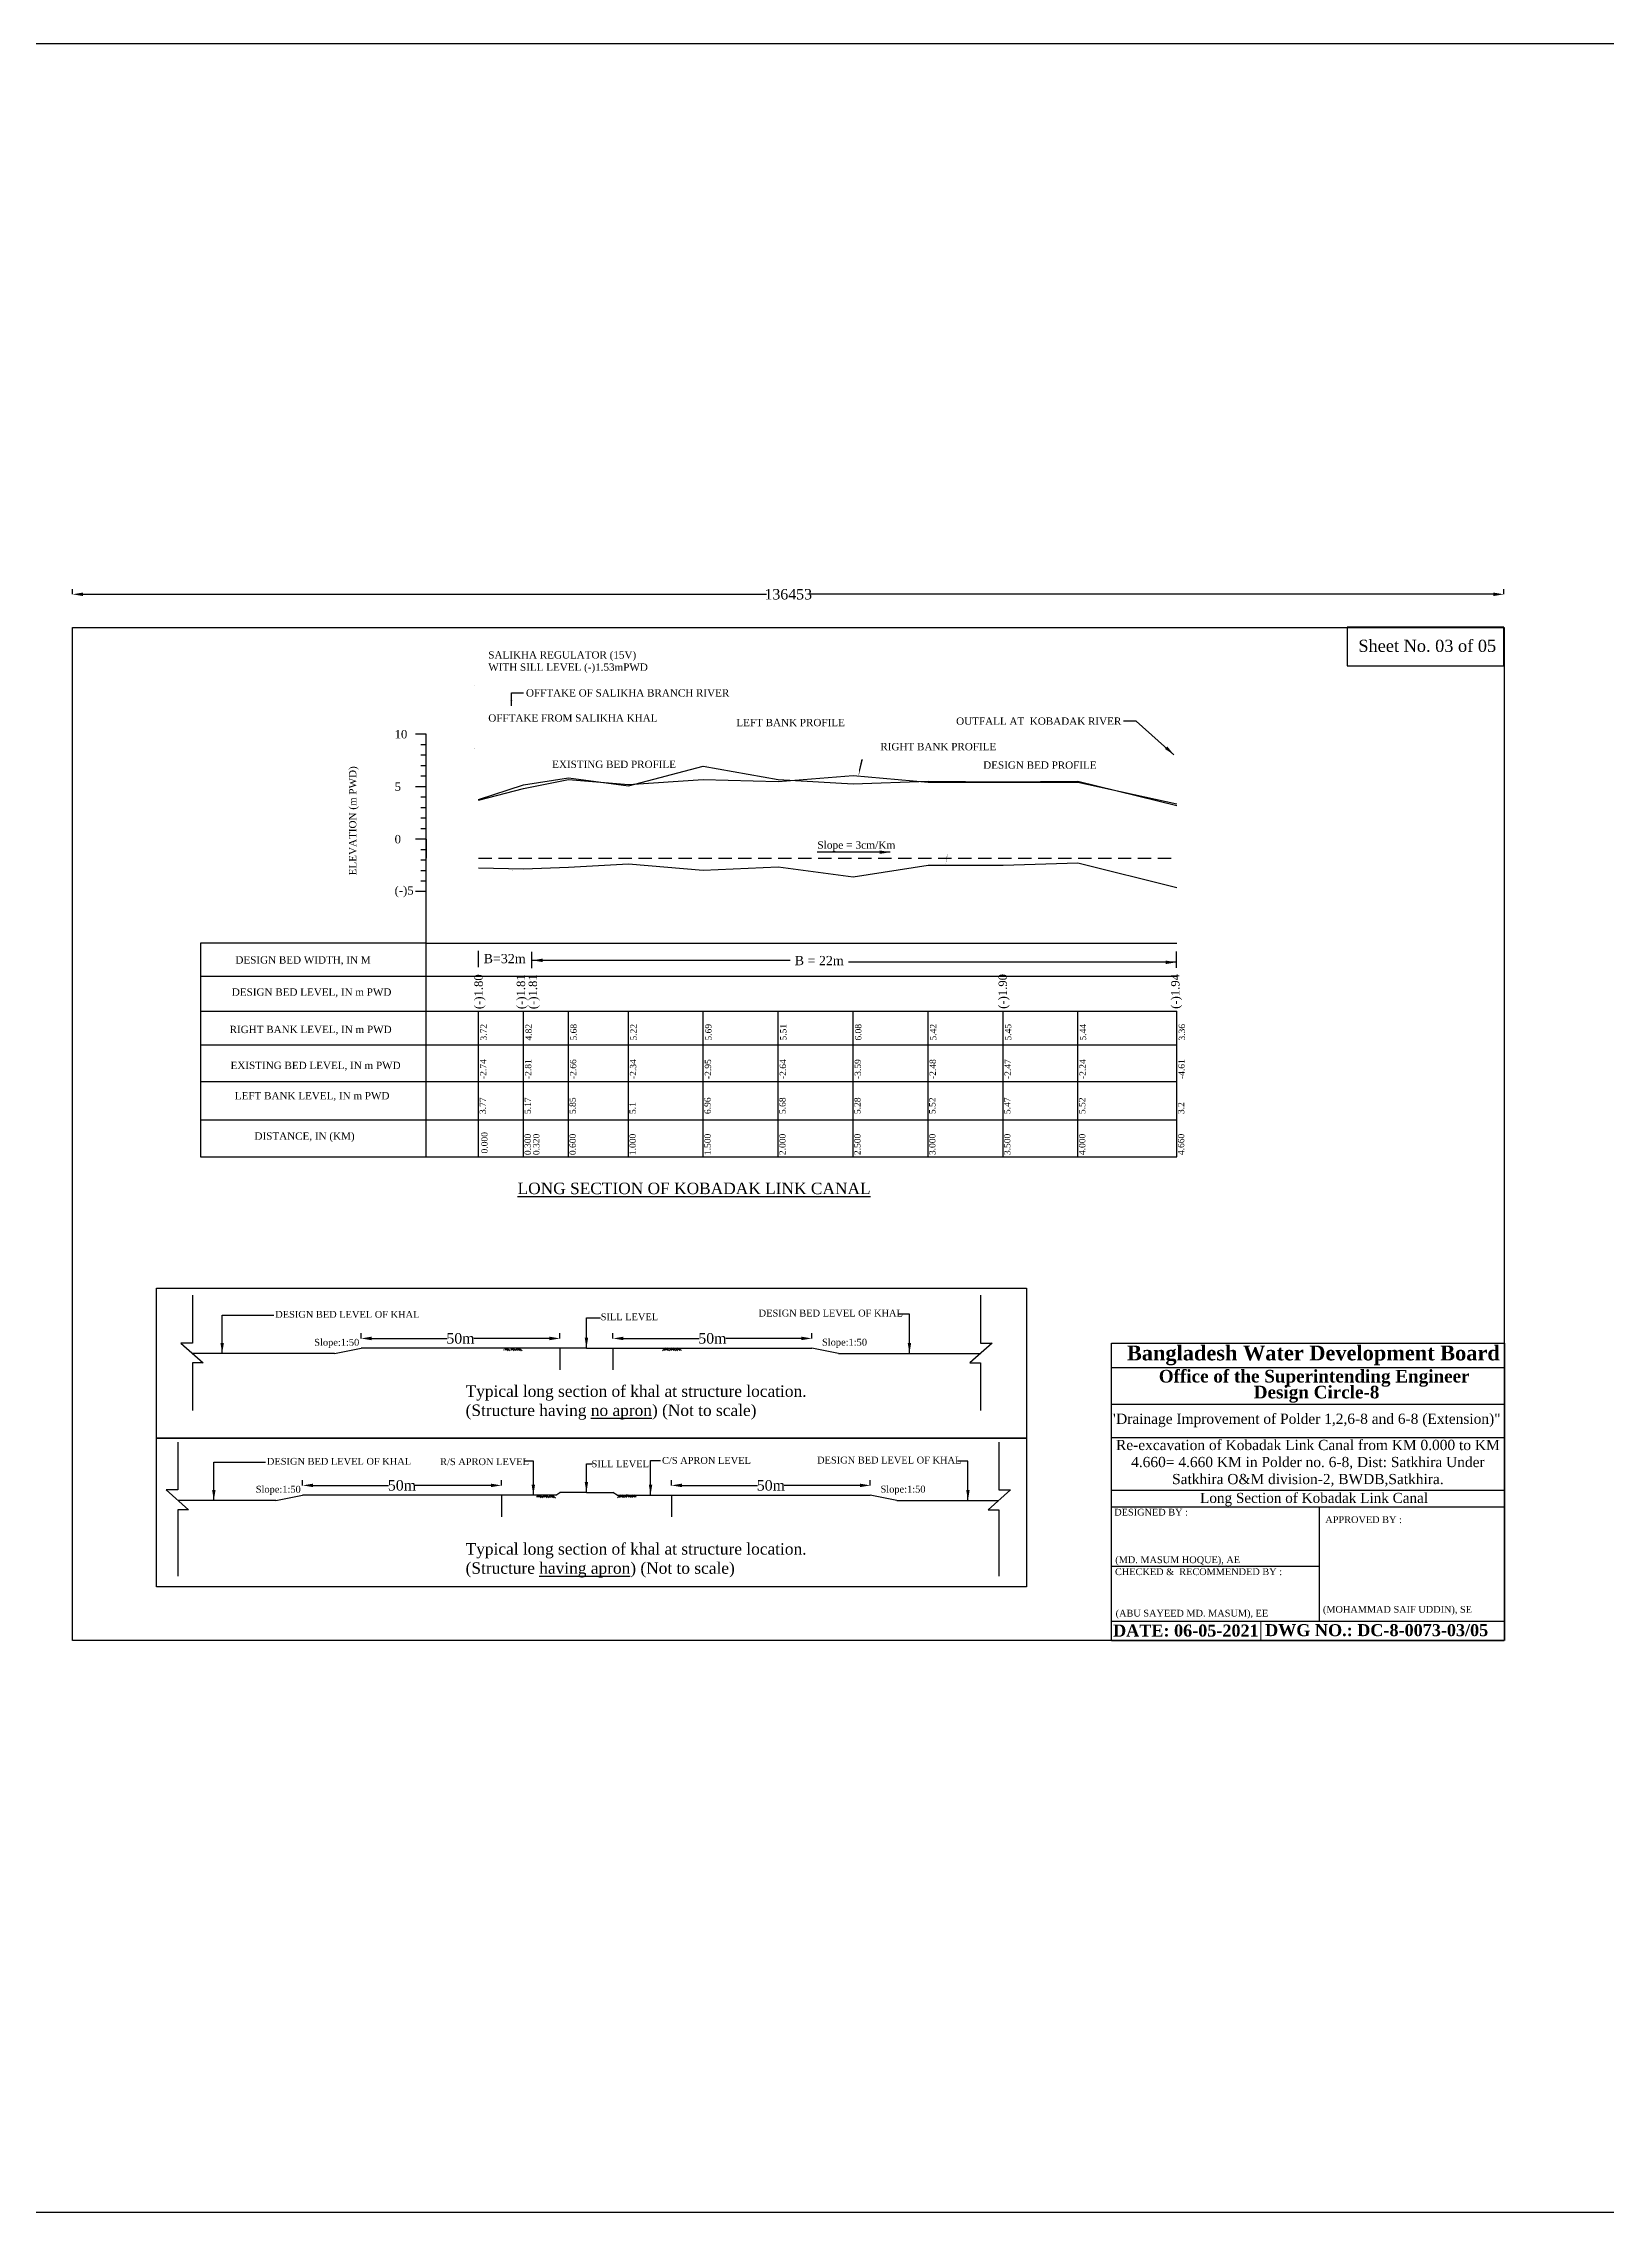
# Model space of a CAD drawing. Header units: metres. Extents: x 10378706 to 11353593, y -3842485 to -3635771.
# Drawn here: x 10732942 to 10881968, y -3842485 to -3635771 of the extents above; entities that cross this region are included whole.
import ezdxf

# ---------------------------------------------------------------- set-up
doc = ezdxf.new("R2010")
doc.units = ezdxf.units.M
doc.header["$LTSCALE"] = 50
doc.linetypes.add('DASHEDX2', pattern=[38.1, 25.4, -12.7])
doc.layers.add('Other line', color=7, linetype='Continuous', lineweight=15)
doc.styles.add('liza', font='times.ttf', dxfattribs={"height": 2})
doc.styles.get("Standard").update_dxf_attribs({"font": 'times.ttf'})
doc.dimstyles.new('ISO-25', dxfattribs={"dimtxt": 1000, "dimasz": 1000, "dimexe": 500, "dimexo": 1000, "dimtad": 0, "dimdec": 0, "dimtxsty": 'Standard', "dimcen": 2.5, "dimclrd": 2, "dimclre": 256, "dimclrt": 1, "dimadec": 0, "dimazin": 0, "dimtfac": 1, "dimtdec": 0, "dimtmove": 0, "dimatfit": 3, "dimfxl": 1, "dimarcsym": 0})

# ---------------------------------------------------------------- blocks, each defined once
blk = doc.blocks.new('*D66')
at = {"lineweight": -2, "ltscale": 0.5}
for p, q in [((10792816, -3773185), (10792816, -3772685)), ((10811776, -3773185), (10811776, -3772685))]:
    blk.add_line(p, q, dxfattribs=at)
at = {"color": 0, "lineweight": -2, "ltscale": 0.5}
for p, q in [((10793816, -3773185), (10801022, -3773185)), ((10810776, -3773185), (10803571, -3773185))]:
    blk.add_line(p, q, dxfattribs=at)
for points in [[(10793816, -3773018), (10793816, -3773351), (10792816, -3773185)], [(10810776, -3773018), (10810776, -3773351), (10811776, -3773185)]]:
    blk.add_solid(points, dxfattribs=at)
at = {"layer": 'Defpoints', "color": 0, "lineweight": -2, "ltscale": 0.5}
for p in [(10792816, -3773641), (10811776, -3773185), (10811776, -3773641)]:
    blk.add_point(p, dxfattribs=at)
at = {"color": 1, "ltscale": 0.5, "insert": (10802296, -3773185), "char_height": 1000, "attachment_point": 5}
blk.add_mtext('50m', dxfattribs=at)
blk = doc.blocks.new('*D67')
at = {"lineweight": -2, "ltscale": 0.5}
for p, q in [((10757647, -3773185), (10757647, -3772685)), ((10776607, -3773185), (10776607, -3772685))]:
    blk.add_line(p, q, dxfattribs=at)
at = {"color": 0, "lineweight": -2, "ltscale": 0.5}
for p, q in [((10758647, -3773185), (10765852, -3773185)), ((10775607, -3773185), (10768401, -3773185))]:
    blk.add_line(p, q, dxfattribs=at)
for points in [[(10758647, -3773018), (10758647, -3773351), (10757647, -3773185)], [(10775607, -3773018), (10775607, -3773351), (10776607, -3773185)]]:
    blk.add_solid(points, dxfattribs=at)
at = {"layer": 'Defpoints', "color": 0, "lineweight": -2, "ltscale": 0.5}
for p in [(10757647, -3773185), (10757647, -3773641), (10776607, -3773641)]:
    blk.add_point(p, dxfattribs=at)
at = {"color": 1, "ltscale": 0.5, "insert": (10767127, -3773185), "char_height": 1000, "attachment_point": 5}
blk.add_mtext('50m', dxfattribs=at)
blk = doc.blocks.new('*D68')
at = {"lineweight": -2, "ltscale": 0.5}
for p, q in [((10787240, -3759181), (10787240, -3758681)), ((10806200, -3759181), (10806200, -3758681))]:
    blk.add_line(p, q, dxfattribs=at)
at = {"color": 0, "lineweight": -2, "ltscale": 0.5}
for p, q in [((10788240, -3759181), (10795445, -3759181)), ((10805200, -3759181), (10797994, -3759181))]:
    blk.add_line(p, q, dxfattribs=at)
for points in [[(10788240, -3759014), (10788240, -3759348), (10787240, -3759181)], [(10805200, -3759014), (10805200, -3759348), (10806200, -3759181)]]:
    blk.add_solid(points, dxfattribs=at)
at = {"layer": 'Defpoints', "color": 0, "lineweight": -2, "ltscale": 0.5}
for p in [(10787240, -3759638), (10806200, -3759181), (10806200, -3759638)]:
    blk.add_point(p, dxfattribs=at)
at = {"color": 1, "ltscale": 0.5, "insert": (10796720, -3759181), "char_height": 1000, "attachment_point": 5}
blk.add_mtext('50m', dxfattribs=at)
blk = doc.blocks.new('*D69')
at = {"lineweight": -2, "ltscale": 0.5}
for p, q in [((10763223, -3759181), (10763223, -3758681)), ((10782183, -3759181), (10782183, -3758681))]:
    blk.add_line(p, q, dxfattribs=at)
at = {"color": 0, "lineweight": -2, "ltscale": 0.5}
for p, q in [((10764223, -3759181), (10771429, -3759181)), ((10781183, -3759181), (10773978, -3759181))]:
    blk.add_line(p, q, dxfattribs=at)
for points in [[(10764223, -3759014), (10764223, -3759348), (10763223, -3759181)], [(10781183, -3759014), (10781183, -3759348), (10782183, -3759181)]]:
    blk.add_solid(points, dxfattribs=at)
at = {"layer": 'Defpoints', "color": 0, "lineweight": -2, "ltscale": 0.5}
for p in [(10763223, -3759181), (10763223, -3759638), (10782183, -3759638)]:
    blk.add_point(p, dxfattribs=at)
at = {"color": 1, "ltscale": 0.5, "insert": (10772703, -3759181), "char_height": 1000, "attachment_point": 5}
blk.add_mtext('50m', dxfattribs=at)
blk = doc.blocks.new('*D74')
at = {"lineweight": -2}
for p, q in [((10735725, -3688271), (10735725, -3687771)), ((10872177, -3688271), (10872177, -3687771))]:
    blk.add_line(p, q, dxfattribs=at)
at = {"color": 0, "lineweight": -2}
for p, q in [((10736725, -3688271), (10801883, -3688271)), ((10871177, -3688271), (10806019, -3688271))]:
    blk.add_line(p, q, dxfattribs=at)
for points in [[(10736725, -3688104), (10736725, -3688437), (10735725, -3688271)], [(10871177, -3688104), (10871177, -3688437), (10872177, -3688271)]]:
    blk.add_solid(points, dxfattribs=at)
at = {"layer": 'Defpoints', "color": 0, "lineweight": -2}
for p in [(10872177, -3688271), (10735725, -3691445), (10872177, -3691406)]:
    blk.add_point(p, dxfattribs=at)
at = {"color": 1, "insert": (10803951, -3688271), "char_height": 1000, "attachment_point": 5}
blk.add_mtext('136453', dxfattribs=at)

msp = doc.modelspace()

# ---------------------------------------------------------------- linework, layer by layer
at = {"lineweight": -2}
for p, q in [((10777556.1, -3698905), (10777556.1, -3697663.2)), ((10777556.1, -3697663.2), (10778705.7, -3697663.2)), ((10769427.6, -3701606.3), (10768427.6, -3701606.3)), ((10769427.6, -3741866.2), (10769427.6, -3701606.3)), ((10837114.5, -3700352.8), (10835907.4, -3700352.8)), ((10769427.6, -3702606.3), (10768927.6, -3702606.3)), ((10769427.6, -3703606.3), (10768927.6, -3703606.3)), ((10769427.6, -3704606.3), (10768927.6, -3704606.3)), ((10769427.6, -3705606.3), (10768927.6, -3705606.3)), ((10769427.6, -3706606.3), (10768427.6, -3706606.3)), ((10769427.6, -3707606.3), (10768927.6, -3707606.3)), ((10769427.6, -3708606.3), (10768927.6, -3708606.3)), ((10769427.6, -3709606.3), (10768927.6, -3709606.3)), ((10769427.6, -3711606.3), (10768427.6, -3711606.3)), ((10769427.6, -3711606.3), (10768427.6, -3711606.3)), ((10769427.6, -3711606.3), (10768427.6, -3711606.3)), ((10769427.6, -3710606.3), (10768927.6, -3710606.3)), ((10769427.6, -3711606.3), (10769427.6, -3713406.3)), ((10769427.6, -3712606.3), (10768927.6, -3712606.3)), ((10769427.6, -3713606.3), (10768927.6, -3713606.3)), ((10769427.6, -3714606.3), (10768927.6, -3714606.3)), ((10769427.6, -3716606.3), (10768427.6, -3716606.3)), ((10769427.6, -3715606.3), (10768927.6, -3715606.3)), ((10769427.6, -3721517.2), (10747920.6, -3721517.2)), ((10747920.6, -3721517.2), (10747920.6, -3741866.2)), ((10769427.6, -3721517.2), (10840999, -3721517.2)), ((10774407.9, -3723807), (10774407.9, -3722232.7)), ((10779502.9, -3723905), (10779502.9, -3722330.8)), ((10840949.8, -3723872.6), (10840949.8, -3722298.3)), ((10747920.6, -3724657.5), (10840999, -3724657.5)), ((10747920.6, -3727979.2), (10840999, -3727979.2)), ((10774427.6, -3741866.2), (10774427.6, -3727979.2)), ((10778713.3, -3741866.2), (10778713.3, -3727979.2)), ((10782999, -3741866.2), (10782999, -3727979.2)), ((10788713.3, -3741866.2), (10788713.3, -3727979.2)), ((10795856.2, -3741866.2), (10795856.2, -3727979.2)), ((10802999, -3741866.2), (10802999, -3727979.2)), ((10810141.9, -3741866.2), (10810141.9, -3727979.2)), ((10817284.7, -3741866.2), (10817284.7, -3727979.2)), ((10824427.6, -3741866.2), (10824427.6, -3727979.2)), ((10831570.5, -3741866.2), (10831570.5, -3727979.2)), ((10840999, -3741866.2), (10840999, -3727979.2)), ((10747920.6, -3731215.8), (10840999, -3731215.8)), ((10747920.6, -3734695.2), (10840999, -3734695.2)), ((10747920.6, -3738336.5), (10840999, -3738336.5)), ((10747920.6, -3741866.2), (10840999, -3741866.2))]:
    msp.add_line(p, q, dxfattribs=at)
at = {"linetype": 'DASHEDX2', "lineweight": -2}
msp.add_line((10774427.6, -3713406.3), (10841036.6, -3713406.3), dxfattribs=at)
at = {"color": 0, "ltscale": 0.5}
for p, q in [((10747143.5, -3755049.3), (10747143.5, -3759618.5)), ((10822279.5, -3755049.3), (10822279.5, -3759618.5)), ((10747143.5, -3759618.5), (10746043.7, -3759618.5)), ((10746043.7, -3759618.5), (10748162.3, -3761519.6)), ((10760694.9, -3760611.1), (10763222.9, -3760105.5)), ((10782183.4, -3760105.5), (10763222.9, -3760105.5)), ((10777118, -3760093.5), (10776935.9, -3760308.5)), ((10776935.9, -3760093.5), (10777243.9, -3760337.8)), ((10777118, -3760093.5), (10777428.4, -3760339.7)), ((10777686.8, -3760090), (10777504.7, -3760305)), ((10777504.7, -3760090), (10777812.7, -3760334.3)), ((10777686.8, -3760090), (10777997.2, -3760336.3)), ((10778146.3, -3760098.4), (10778012.2, -3760232.5)), ((10778291.1, -3760102), (10778109, -3760317.1)), ((10778109, -3760102), (10778417, -3760346.4)), ((10778291.1, -3760102), (10778601.5, -3760348.3)), ((10784711.5, -3760105.5), (10782183.4, -3760105.5)), ((10782183.4, -3760105.5), (10782183.4, -3762181.9)), ((10784711.5, -3760105.5), (10787239.5, -3760105.5)), ((10787239.5, -3760105.5), (10787239.5, -3762181.9)), ((10787239.5, -3760105.5), (10806200, -3760105.5)), ((10792270.1, -3760102), (10791959.6, -3760348.3)), ((10792452.2, -3760102), (10792144.2, -3760346.4)), ((10792270.1, -3760102), (10792452.2, -3760317.1)), ((10792414.8, -3760098.4), (10792549, -3760232.5)), ((10792874.4, -3760100.9), (10792563.9, -3760347.2)), ((10793056.5, -3760100.9), (10792748.4, -3760345.3)), ((10792874.4, -3760100.9), (10793056.5, -3760316)), ((10793019.1, -3760097.3), (10793153.3, -3760231.3)), ((10793443.2, -3760104.4), (10793132.8, -3760350.7)), ((10793625.3, -3760104.4), (10793317.3, -3760348.7)), ((10793443.2, -3760104.4), (10793625.3, -3760319.5)), ((10793587.9, -3760100.8), (10793722.1, -3760234.8)), ((10808728.1, -3760611.1), (10806200, -3760105.5)), ((10823379.2, -3759618.5), (10821260.7, -3761519.6)), ((10822279.5, -3759618.5), (10823379.2, -3759618.5)), ((10760694.9, -3760611.1), (10747143.5, -3760611.1)), ((10748162.3, -3761519.6), (10747143.5, -3761519.6)), ((10747143.5, -3761519.6), (10747143.5, -3766035.6)), ((10776849.1, -3760265.2), (10776804.9, -3760309.3)), ((10777239.4, -3760265.2), (10777195.1, -3760309.3)), ((10778022.3, -3760273.7), (10777978, -3760317.9)), ((10792538.9, -3760273.7), (10792583.1, -3760317.9)), ((10793321.8, -3760276.1), (10793366, -3760320.3)), ((10793712, -3760276.1), (10793756.2, -3760320.3)), ((10808728.1, -3760611.1), (10822279.5, -3760611.1)), ((10821260.7, -3761519.6), (10822279.5, -3761519.6)), ((10822279.5, -3761519.6), (10822279.5, -3766035.6)), ((10745747.7, -3769053), (10745747.7, -3773622.1)), ((10824036.5, -3769053), (10824036.5, -3773622.1)), ((10745747.7, -3773622.1), (10744647.9, -3773622.1)), ((10744647.9, -3773622.1), (10746766.5, -3775523.2)), ((10755118.5, -3774614.7), (10757646.5, -3774109.1)), ((10776607, -3774109.1), (10757646.5, -3774109.1)), ((10781793.2, -3774109.1), (10776607, -3774109.1)), ((10776607, -3774109.1), (10776607, -3776185.5)), ((10780001, -3774273.5), (10779956.8, -3774317.7)), ((10780125.1, -3774109.1), (10779990.9, -3774243.1)), ((10780269.8, -3774101.8), (10780087.7, -3774316.8)), ((10780087.7, -3774101.8), (10780395.7, -3774346.1)), ((10780269.8, -3774101.8), (10780580.3, -3774348)), ((10780391.2, -3774273.5), (10780347, -3774317.7)), ((10780693.9, -3774105.6), (10780559.7, -3774239.7)), ((10780838.7, -3774098.3), (10780656.6, -3774313.4)), ((10780656.6, -3774098.3), (10780964.6, -3774342.7)), ((10781663.1, -3774109.1), (10780796, -3774109.1)), ((10780838.7, -3774098.3), (10781149.1, -3774344.6)), ((10781174.1, -3774282.1), (10781129.9, -3774326.3)), ((10781298.2, -3774117.7), (10781164, -3774251.7)), ((10781442.9, -3774110.4), (10781260.8, -3774325.4)), ((10781260.8, -3774110.4), (10781568.9, -3774354.7)), ((10781442.9, -3774110.4), (10781753.4, -3774356.6)), ((10781793.2, -3774109.1), (10782183.4, -3773849)), ((10784711.5, -3773849), (10782183.4, -3773849)), ((10784711.5, -3773849), (10787239.5, -3773849)), ((10787629.8, -3774109.1), (10787239.5, -3773849)), ((10787629.8, -3774109.1), (10792816, -3774109.1)), ((10787980, -3774110.4), (10787669.6, -3774356.6)), ((10787759.8, -3774109.1), (10788627, -3774109.1)), ((10788162.1, -3774110.4), (10787854.1, -3774354.7)), ((10787980, -3774110.4), (10788162.1, -3774325.4)), ((10788124.8, -3774117.7), (10788258.9, -3774251.7)), ((10788248.8, -3774282.1), (10788293.1, -3774326.3)), ((10788584.3, -3774098.3), (10788273.9, -3774344.6)), ((10788766.4, -3774098.3), (10788458.4, -3774342.7)), ((10788584.3, -3774098.3), (10788766.4, -3774313.4)), ((10788729.1, -3774105.6), (10788863.2, -3774239.7)), ((10789153.1, -3774101.8), (10788842.7, -3774348)), ((10789335.2, -3774101.8), (10789027.2, -3774346.1)), ((10789031.7, -3774273.5), (10789076, -3774317.7)), ((10789153.1, -3774101.8), (10789335.2, -3774316.8)), ((10789297.9, -3774109.1), (10789432.1, -3774243.1)), ((10789422, -3774273.5), (10789466.2, -3774317.7)), ((10792816, -3774109.1), (10792816, -3776185.5)), ((10792816, -3774109.1), (10811776.4, -3774109.1)), ((10814304.5, -3774614.7), (10811776.4, -3774109.1)), ((10825136.2, -3773622.1), (10823017.7, -3775523.2)), ((10824036.5, -3773622.1), (10825136.2, -3773622.1)), ((10755118.5, -3774614.7), (10745747.7, -3774614.7)), ((10746766.5, -3775523.2), (10745747.7, -3775523.2)), ((10745747.7, -3775523.2), (10745747.7, -3781823.1)), ((10814304.5, -3774614.7), (10824036.5, -3774614.7)), ((10823017.7, -3775523.2), (10824036.5, -3775523.2)), ((10824036.5, -3775523.2), (10824036.5, -3781823.1))]:
    msp.add_line(p, q, dxfattribs=at)
at = {"color": 0}
for p, q in [((10834754.1, -3787962.6), (10834754.1, -3759642.9)), ((10834754.1, -3759642.9), (10872219.3, -3759642.9)), ((10834754.1, -3759642.9), (10872219.3, -3759642.9)), ((10834754.1, -3759642.9), (10872219.3, -3759642.9)), ((10834754.1, -3787962.6), (10834754.1, -3759642.9)), ((10845274.3, -3759642.9), (10872184.6, -3759642.9)), ((10872219.3, -3759642.9), (10872219.3, -3787962.6)), ((10834788.7, -3761965.7), (10872184.6, -3761965.7)), ((10834754.1, -3765460.2), (10872184.6, -3765460.2)), ((10834754, -3768635.5), (10872213.5, -3768635.5)), ((10834754.1, -3773643.4), (10872184.6, -3773643.4)), ((10834754.1, -3775242.4), (10872184.6, -3775242.4)), ((10854578.1, -3775242.4), (10854578.1, -3786115.6)), ((10834754.1, -3780890.3), (10854578.1, -3780890.3)), ((10834754.1, -3786115.6), (10871784.7, -3786115.6)), ((10837805.6, -3786115.6), (10872184.6, -3786115.6)), ((10837805.6, -3786115.6), (10871784.7, -3786115.6)), ((10837805.6, -3786115.6), (10871784.7, -3786115.6)), ((10834754.1, -3787962.6), (10872184.6, -3787962.6))]:
    msp.add_line(p, q, dxfattribs=at)
at = {"color": 3}
msp.add_lwpolyline([(10378705.8, -3635770.7), (11350722.8, -3635770.7), (11353593, -3842485), (10378705.8, -3842485)], close=True, dxfattribs=at)
at = {"color": 0, "ltscale": 0.5}
for points in [[(10735724.5, -3787962.6), (10735724.5, -3691445.4), (10872213.5, -3691445.4), (10872213.5, -3787962.6), (10735724.5, -3787962.6)], [(10743741.4, -3754405.7), (10826653, -3754405.7), (10826653, -3768696.4), (10743741.4, -3768696.4)], [(10743741.4, -3768696.4), (10826653, -3768696.4), (10826653, -3782844.8), (10743741.4, -3782844.8)]]:
    msp.add_lwpolyline(points, close=True, dxfattribs=at)
at = {"color": 0}
msp.add_lwpolyline([(10872177.2, -3691405.9), (10857241.1, -3691405.9), (10857241.1, -3695072.1), (10872177.2, -3695072.1)], close=True, dxfattribs=at)
at = {"color": 3, "lineweight": 30}
for points in [[(10775303, -3694013.6, 0, 0, 0), (10774703.7, -3694013.3, 0, 0, 0), (10774232.5, -3696010.5, 254.7, 0, 0), (10773997.2, -3696930.2, 0, 0, 0)], [(10775303, -3700024.1, 0, 0, 0), (10774703.7, -3700023.9, 0, 0, 0), (10774232.5, -3702021.1, 254.7, 0, 0), (10773997.2, -3702940.7, 0, 0, 0)]]:
    msp.add_lwpolyline(points, format="xyseb", dxfattribs=at)
at = {"color": 4, "lineweight": 30}
msp.add_lwpolyline([(10798194.5, -3700428.6, 0, 0, 0), (10797038.2, -3700434.8, 0, 0, 0), (10796418.7, -3703426, 299.6, 0, 0), (10796189.5, -3704561.4, 0, 0, 0)], format="xyseb", dxfattribs=at)
at = {"color": 6, "lineweight": 30}
for points in [[(10781196.1, -3704504.4, 0, 0, 0), (10779876.8, -3704466.8, 0, 0, 0), (10777967.6, -3713220.8, 299.6, 0, 0), (10777674.1, -3714470, 0, 0, 0)], [(10822129.3, -3704570.9, 0, 0, 0), (10820718.9, -3704570.9, 0, 0, 0), (10819296.1, -3712231.5, 254.7, 0, 0), (10819046.6, -3713293.4, 0, 0, 0)]]:
    msp.add_lwpolyline(points, format="xyseb", dxfattribs=at)
at = {"color": 5, "lineweight": 30}
msp.add_lwpolyline([(10812449.5, -3702784.7, 0, 0, 0), (10811180.5, -3702814.2, 0, 0, 0), (10810920.3, -3703984.8, 299.6, 0, 0), (10810661.4, -3705601.3, 0, 0, 0)], format="xyseb", dxfattribs=at)
at = {"color": 3, "lineweight": -2}
msp.add_lwpolyline([(10774427.6, -3707836.3), (10778713.3, -3706436.3), (10782999, -3705756.3), (10788713.3, -3706506.3), (10795856.2, -3704646.3), (10802999, -3705926.3), (10810141.9, -3706326.3), (10817284.7, -3706086.3), (10824427.6, -3706136.3), (10831570.5, -3706086.3), (10840999, -3708406.3)], dxfattribs=at)
at = {"color": 5, "lineweight": -2}
msp.add_lwpolyline([(10774427.6, -3707886.3), (10778713.3, -3706786.3), (10782999, -3705926.3), (10788713.3, -3706386.3), (10795856.2, -3705916.3), (10802999, -3706096.3), (10810141.9, -3705526.3), (10817284.7, -3706186.3), (10824427.6, -3706156.3), (10831570.5, -3706166.3), (10840999, -3708246.3)], dxfattribs=at)
at = {"color": 1, "lineweight": -2}
msp.add_lwpolyline([(10774427.6, -3714346.3), (10778713.3, -3714416.3), (10782999, -3714266.3), (10788713.3, -3713946.3), (10795856.2, -3714556.3), (10802999, -3714246.3), (10810141.9, -3715196.3), (10817284.7, -3714086.3), (10824427.6, -3714076.3), (10831570.5, -3713846.3), (10840999, -3716216.3)], dxfattribs=at)
at = {"lineweight": -2}
msp.add_solid([(10777643, -3698370.5), (10777467, -3698370.5), (10777555, -3698898.5)], dxfattribs=at)
at = {"layer": 'Other line', "color": 0, "ltscale": 5}
msp.add_line((10848996.2, -3786115.6), (10848996.2, -3787962.6), dxfattribs=at)

# ---------------------------------------------------------------- texts
at = {"color": 0, "ltscale": 0.5}
for s, height, p in [('DESIGN BED LEVEL OF KHAL', 655.547, (10755044.2, -3757216.3)), ('SILL LEVEL', 655.55, (10786073.2, -3757449.5)), ('DESIGN BED LEVEL OF KHAL', 655.547, (10801126.4, -3757095.9)), ('Slope:1:50', 655.55, (10758764.8, -3759876.7)), ('Slope:1:50', 655.55, (10807170.7, -3759865.8)), ('DESIGN BED LEVEL OF KHAL', 655.547, (10806702.8, -3771099.6)), ('DESIGN BED LEVEL OF KHAL', 655.547, (10754250.3, -3771219.9)), ('R/S APRON LEVEL', 655.547, (10770765, -3771253.2)), ('SILL LEVEL', 655.55, (10785197.6, -3771455.6)), ('C/S APRON LEVEL', 655.547, (10791915.9, -3771132.8)), ('Slope:1:50', 655.55, (10753188.4, -3773880.4)), ('Slope:1:50', 655.55, (10812747.1, -3773869.4))]:
    msp.add_text(s, height=height, dxfattribs=at).set_placement(p)
at = {"color": 6, "lineweight": 30, "char_height": 700, "attachment_point": 1}
for s, insert in [('SALIKHA REGULATOR (15V)\\PWITH SILL LEVEL (-)1.53mPWD', (10775358.1, -3693693.9)), ('OFFTAKE OF SALIKHA BRANCH RIVER', (10778948.4, -3697316.8)), ('OFFTAKE FROM SALIKHA KHAL', (10775358.1, -3699704.4)), ('LEFT BANK PROFILE', (10799006.4, -3700141.3)), ('OUTFALL AT  KOBADAK RIVER', (10819959, -3700004.4)), ('EXISTING BED PROFILE', (10781444.7, -3704120.5)), ('RIGHT BANK PROFILE', (10812733.8, -3702435.6)), ('DESIGN BED PROFILE', (10822538.8, -3704194.1))]:
    msp.add_mtext(s, dxfattribs=dict(at, insert=insert))
at = {"color": 0}
for s, insert, char_height, width, attachment_point in [('Sheet No. 03 of 05', (10858300, -3692599.8), 1155.436, 13702.103, 1), ('Slope = 3cm/Km', (10806722.9, -3711798), 720, 13277.639, 1), ('{\\fTimes New Roman|b1|i0|c0|p18;Bangladesh Water Development Board}', (10836237.5, -3759861.7), 1409.584, 50631.797, 1), ('{\\fTimes New Roman|b1|i0|c0|p18;Office of the Superintending Engineer}', (10839273.5, -3762176.6), 1204.993, 43282.953, 1), ('{\\fTimes New Roman|b1|i0|c0|p18;Design Circle-8}', (10848325, -3763689.7), 1204.993, 43282.953, 1), (' \\P{\\C256;"Drainage Improvement of Polder 1,2,6-8 and 6-8 (Extension)" }', (10853227, -3766183.9), 973.287, 39496.996, 5), ('{\\C256;Re-excavation of Kobadak Link Canal from KM 0.000 to KM 4.660= 4.660 KM in Polder no. 6-8, Dist: Satkhira Under Satkhira O&M division-2, BWDB,Satkhira.}', (10853486.7, -3771070.3), 973.2869, 37465.173, 5), ('Long Section of {\\C256;Kobadak Link Canal}', (10854077.8, -3774534.1), 957.402, 38623.225, 5)]:
    msp.add_mtext(s, dxfattribs=dict(at, insert=insert, char_height=char_height, width=width, attachment_point=attachment_point))
at = {"lineweight": -2, "char_height": 800, "width": 2000, "attachment_point": 1, "style": 'liza'}
for s, insert in [('10', (10766427.6, -3701201)), ('5', (10766427.6, -3706201)), ('0', (10766427.6, -3711201)), ('(-)5', (10766427.6, -3716087.7))]:
    msp.add_mtext(s, dxfattribs=dict(at, insert=insert))
at = {"lineweight": -2, "attachment_point": 1, "rotation": 90, "style": 'liza'}
for s, insert, char_height, width in [('ELEVATION (m PWD)', (10762076.7, -3715050.1), 700, 11763.184), ('(-)1.80', (10774030.4, -3727802.6), 800, 3440), ('(-)1.81', (10778064.5, -3727802.6), 800, 3440), ('(-)1.81', (10779203.4, -3727802.6), 800, 3440), ('(-)1.90', (10823998.7, -3727772.7), 800, 3440), ('(-)1.94', (10840445.8, -3727772.7), 800, 3440), ('3.72', (10774607.4, -3730796.4), 600, 3440), ('4.82', (10778893.1, -3730796.4), 600, 3440), ('5.68', (10783178.8, -3730796.4), 600, 3440), ('5.22', (10788893.1, -3730796.4), 600, 3440), ('5.69', (10796036, -3730796.4), 600, 3440), ('5.51', (10803178.8, -3730796.4), 600, 3440), ('6.08', (10810321.7, -3730796.4), 600, 3440), ('5.42', (10817464.6, -3730796.4), 600, 3440), ('5.45', (10824607.4, -3730796.4), 600, 3440), ('5.44', (10831750.3, -3730796.4), 600, 3440), ('3.36', (10841178.8, -3730796.4), 600, 3440), ('-2.74', (10774567.7, -3734461.3), 600, 3440), ('-2.81', (10778853.4, -3734461.3), 600, 3440), ('-2.66', (10783139.1, -3734461.3), 600, 3440), ('-2.34', (10788853.4, -3734461.3), 600, 3440), ('-2.95', (10795996.3, -3734461.3), 600, 3440), ('-2.64', (10803139.1, -3734461.3), 600, 3440), ('-3.59', (10810282, -3734461.3), 600, 3440), ('-2.48', (10817424.8, -3734461.3), 600, 3440), ('-2.47', (10824567.7, -3734461.3), 600, 3440), ('-2.24', (10831710.6, -3734461.3), 600, 3440), ('-4.61', (10841139.1, -3734461.3), 600, 3440), ('3.77', (10774527.6, -3737799.7), 600, 3440), ('5.17', (10778813.3, -3737799.7), 600, 3440), ('5.85', (10783099, -3737799.7), 600, 3440), ('5.1', (10788813.3, -3737799.7), 600, 3440), ('6.96', (10795956.2, -3737799.7), 600, 3440), ('5.68', (10803099, -3737799.7), 600, 3440), ('5.28', (10810241.9, -3737799.7), 600, 3440), ('5.52', (10817384.7, -3737799.7), 600, 3440), ('5.47', (10824527.6, -3737799.7), 600, 3440), ('5.52', (10831670.5, -3737799.7), 600, 3440), ('3.2', (10841099, -3737799.7), 600, 3440), ('0.000', (10774687.8, -3741554.3), 600, 3440), ('0.300', (10778813.3, -3741710.6), 600, 3440), ('0.320', (10779628.5, -3741710.6), 600, 3440), ('0.600', (10783099, -3741710.6), 600, 3440), ('1.000', (10788813.3, -3741710.6), 600, 3440), ('1.500', (10795956.2, -3741710.6), 600, 3440), ('2.000', (10803099, -3741710.6), 600, 3440), ('2.500', (10810241.9, -3741710.6), 600, 3440), ('3.000', (10817384.7, -3741710.6), 600, 3440), ('3.500', (10824527.6, -3741710.6), 600, 3440), ('4.000', (10831670.5, -3741710.6), 600, 3440), ('4.660', (10841099, -3741710.6), 600, 3440)]:
    msp.add_mtext(s, dxfattribs=dict(at, insert=insert, char_height=char_height, width=width))
at = {"color": 0, "lineweight": 30, "char_height": 700, "attachment_point": 1}
for s, insert in [('DESIGN BED WIDTH, IN M', (10751252.4, -3722761.1)), ('DESIGN BED LEVEL, IN m PWD', (10750909.5, -3725822)), ('RIGHT BANK LEVEL, IN m PWD', (10750695.7, -3729383.1)), ('EXISTING BED LEVEL, IN m PWD', (10750788.6, -3732809.2)), ('LEFT BANK LEVEL, IN m PWD', (10751194.4, -3735700.6)), ('DISTANCE, IN (KM)', (10753069.5, -3739543.6))]:
    msp.add_mtext(s, dxfattribs=dict(at, insert=insert))
at = {"lineweight": -2, "char_height": 882.88, "attachment_point": 1}
for s, insert in [(' B=32m', (10774578.3, -3722540.7)), ('B = 22m', (10804566.3, -3722728.9))]:
    msp.add_mtext(s, dxfattribs=dict(at, insert=insert))
at = {"color": 0, "ltscale": 0.5, "char_height": 1094.4, "attachment_point": 1}
for s, insert, width in [('\\pi-678.5,l678.5,t2.917e+004;{\\LLONG SECTION OF KOBADAK LINK CANAL }', (10778145.7, -3744334.8), 65697.999), ('Typical long section of khal at structure location.\\P(Structure having {\\Lno apron}) (Not to scale)', (10773194.1, -3763653.4), 31803.149), ('Typical long section of khal at structure location.\\P(Structure {\\Lhaving apron}) (Not to scale)', (10773194.1, -3778688.3), 32241.97)]:
    msp.add_mtext(s, dxfattribs=dict(at, insert=insert, width=width))
at = {"color": 0, "attachment_point": 1}
for s, insert, char_height in [('DESIGNED BY :', (10835033.2, -3775413.8), 648.88), ('APPROVED BY :', (10855150.3, -3776126), 648.88), ('(MD. MASUM HOQUE), AE', (10835128.3, -3779946.4), 648.88), ('CHECKED &  RECOMMENDED BY :', (10835099.1, -3781085.8), 648.88), ('(MOHAMMAD SAIF UDDIN), SE', (10854923.8, -3784676.1), 648.88), ('{\\fTimes New Roman|b1|i0|c0|p18;DATE: 06-05-2021} ', (10834918.7, -3786447), 1144.625), ('(ABU SAYEED MD. MASUM), EE', (10835162.4, -3785037.4), 648.88), ('{\\fTimes New Roman|b1|i0|c0|p18;DWG NO.: DC-8-0073-03/05}', (10849405.5, -3786406.5), 1144.625)]:
    msp.add_mtext(s, dxfattribs=dict(at, insert=insert, char_height=char_height))

# ---------------------------------------------------------------- dimensions: what is measured, and where the dimension line sits
at = {"color": 1}
dim = msp.add_linear_dim(base=(10872177.2, -3688270.7), p1=(10735724.5, -3691445.4), p2=(10872177.2, -3691405.9), dimstyle='ISO-25', override={"dimclrd": 0, "dimfxl": 0.12, "dimfxlon": 1}, dxfattribs=at)
dim.commit()
dim.dimension.update_dxf_attribs({"geometry": '*D74', "text_midpoint": (10803950.9, -3688270.7)})
at = {"color": 0, "ltscale": 0.5}
for base, p1, p2, picture, middle in [((10763222.9, -3759181.1), (10782183.4, -3759637.8), (10763222.9, -3759637.8), '*D69', (10772703.2, -3759181.1)), ((10757646.5, -3773184.7), (10776607, -3773641.4), (10757646.5, -3773641.4), '*D67', (10767126.8, -3773184.7))]:
    dim = msp.add_linear_dim(base=base, p1=p1, p2=p2, angle=180, text='50m', dimstyle='ISO-25', override={"dimclrd": 0, "dimfxl": 0.12, "dimfxlon": 1}, dxfattribs=at)
    dim.commit()
    dim.dimension.update_dxf_attribs({"geometry": picture, "text_midpoint": middle})
for base, p1, p2, picture, middle in [((10806200, -3759181.1), (10787239.5, -3759637.8), (10806200, -3759637.8), '*D68', (10796719.8, -3759181.1)), ((10811776.4, -3773184.7), (10792816, -3773641.4), (10811776.4, -3773641.4), '*D66', (10802296.2, -3773184.7))]:
    dim = msp.add_linear_dim(base=base, p1=p1, p2=p2, text='50m', dimstyle='ISO-25', override={"dimclrd": 0, "dimfxl": 0.12, "dimfxlon": 1}, dxfattribs=at)
    dim.commit()
    dim.dimension.update_dxf_attribs({"geometry": picture, "text_midpoint": middle})

# ---------------------------------------------------------------- leaders
at = {"lineweight": -2}
for points in [[(10840719.9, -3703552.2), (10837114.5, -3700352.8)], [(10813673.7, -3712843), (10806698.4, -3712843)], [(10779543.7, -3723149.1), (10804144.2, -3723149.1)], [(10840941.9, -3723338.7), (10809691, -3723336.9)]]:
    msp.add_leader(points, dimstyle='ISO-25', override={"dimgap": 0.625, "dimtad": 0, "dimclrd": 0, "dimfxl": 0.12, "dimfxlon": 1}, dxfattribs=at)
at = {"color": 0, "ltscale": 0.5}
for points in [[(10749987.2, -3760611.1), (10749987.2, -3756956), (10754923, -3756956)], [(10784711.5, -3760105.5), (10784711.5, -3757224.9), (10786041.8, -3757224.9)], [(10815503.8, -3760611.1), (10815503.8, -3756868.5), (10814501.2, -3756868.5)], [(10749193.3, -3774614.7), (10749193.3, -3770959.6), (10754129.1, -3770959.6)], [(10779650.5, -3774109.1), (10779650.5, -3770883), (10778851.6, -3770883)], [(10784711.5, -3773849), (10784711.5, -3771134.7), (10785275.7, -3771134.7)], [(10790824.8, -3774109.1), (10790824.8, -3770828.3), (10791782.1, -3770828.3)], [(10821080.2, -3774614.7), (10821080.2, -3770872.1), (10820077.6, -3770872.1)]]:
    msp.add_leader(points, dimstyle='ISO-25', override={"dimgap": 0.625, "dimtad": 0, "dimclrd": 0, "dimfxl": 0.12, "dimfxlon": 1}, dxfattribs=at)

doc.saveas('drawing.dxf')
